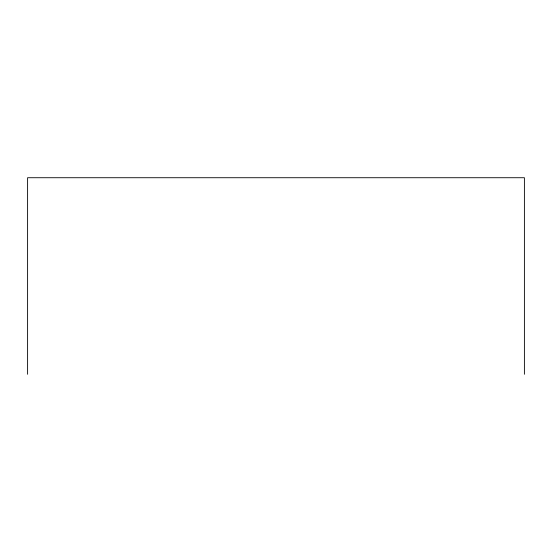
<?xml version="1.0" encoding="UTF-8"?>
<svg xmlns="http://www.w3.org/2000/svg" width="552" height="552" viewBox="0 0 552 552"><rect width="100%" height="100%" fill="white"/><g stroke="black" fill="none" stroke-linecap="round" stroke-linejoin="round"><path stroke-width="0.83" d="M524.4 374.277L524.4 177.723L27.6 177.723L27.6 374.277"/></g></svg>
